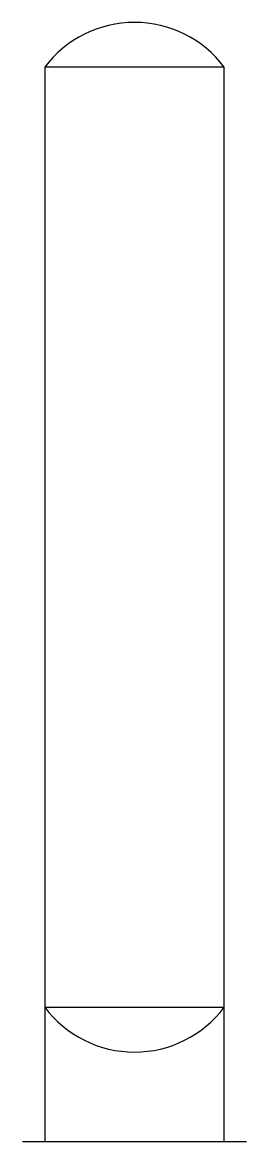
# Model space of a CAD drawing. Header units: millimetres. Extents: x -10089.55 to -10088.3, y 30.99 to 37.24.
import ezdxf

# ---------------------------------------------------------------- set-up
doc = ezdxf.new("R2010")
doc.units = ezdxf.units.MM
doc.header["$LTSCALE"] = 10
doc.layers.add('Tub_equipamentos', color=3, linetype='Continuous')

msp = doc.modelspace()

# ---------------------------------------------------------------- linework, layer by layer
at = {"layer": 'Tub_equipamentos'}
for points in [[(-10088.4268, 30.9904), (-10088.4268, 36.9904), (-10089.4268, 36.9904), (-10089.4268, 30.9904)], [(-10089.5518, 30.9904), (-10088.3018, 30.9904)]]:
    msp.add_lwpolyline(points, dxfattribs=at)
msp.add_lwpolyline([(-10089.4268, 31.7404), (-10088.4268, 31.7404, -5.882491)], format="xyb", dxfattribs=at)
for centre, start, end in [((-10088.9268, 36.6154), 36.8699, 143.1301), ((-10088.9268, 32.1154), 216.8699, 323.1301)]:
    msp.add_arc(centre, 0.625, start, end, dxfattribs=at)

doc.saveas('drawing.dxf')
